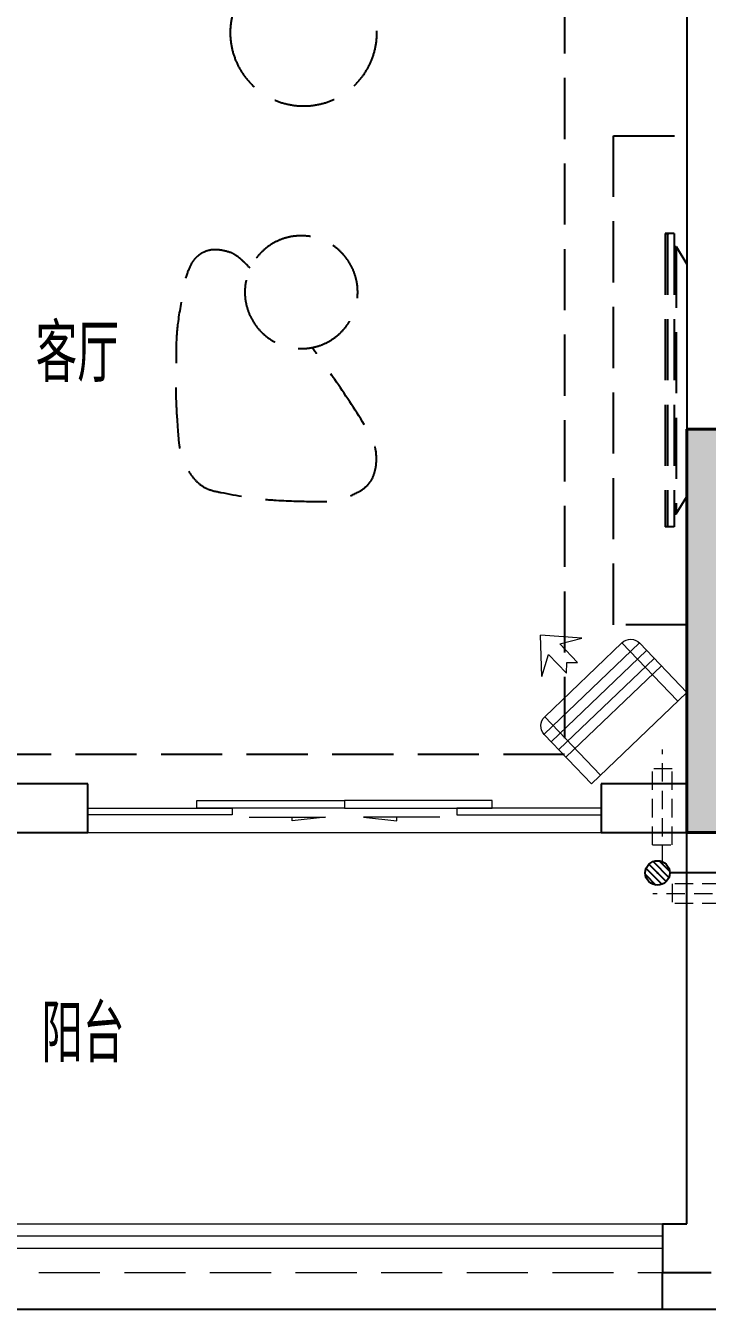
# Model space of a CAD drawing. Extents: x 3753737 to 4713801, y -857380 to 24339.
# Drawn here: x 4656145 to 4658932, y -738000 to -732746 of the extents above; entities that cross this region are included whole.
import ezdxf

# ---------------------------------------------------------------- set-up
doc = ezdxf.new("R2010")
doc.units = 0
doc.header["$LTSCALE"] = 1000
doc.header["$MEASUREMENT"] = 0
for name, pattern in [('A户型$0$DASH', [0.35, 0.25, -0.1]), ('DASH', [0.35, 0.25, -0.1]), ('HIDDEN', [0.375, 0.25, -0.125])]:
    doc.linetypes.add(name, pattern=pattern)
doc.layers.get('0').update_dxf_attribs({"linetype": 'CONTINUOUS'})
for name, color, linetype in [('!!电气', 1, 'CONTINUOUS'), ('5fur', 175, 'CONTINUOUS'), ('LVTRY', 252, 'CONTINUOUS'), ('VPIPE-凝结', 150, 'CONTINUOUS'), ('WALL', 252, 'CONTINUOUS'), ('看线', 185, 'CONTINUOUS')]:
    doc.layers.add(name, color=color, linetype=linetype)
for name, color, linetype, lineweight in [('COLUMN', 252, 'CONTINUOUS', 40), ('PUB_HATCH', 8, 'CONTINUOUS', 9), ('PUB_TEXT', 7, 'CONTINUOUS', 20), ('WINDOW', 146, 'CONTINUOUS', 20), ('平面-栏杆', 56, 'CONTINUOUS', 15), ('平面-看线', 252, 'CONTINUOUS', 15), ('平面-空调室内机', 176, 'CONTINUOUS', 9), ('平面-空调预留孔', 252, 'CONTINUOUS', 15)]:
    doc.layers.add(name, color=color, linetype=linetype, lineweight=lineweight)
doc.styles.get("Standard").update_dxf_attribs({"font": 'gbenor.shx', "bigfont": 'gbcbig.shx'})

# ---------------------------------------------------------------- blocks, each defined once
blk = doc.blocks.new('GFDGFSDFGD')
at = {"layer": 'PUB_HATCH'}
blk.add_hatch(color=256, dxfattribs=at).paths.add_polyline_path([(443016.6, 365523.7), (443016.6, 365723.7), (442216.6, 365723.7), (442216.6, 367173.7), (442016.6, 367173.7), (442016.6, 365523.7)])
at = {"layer": 'COLUMN', "color": 252}
for p, q in [((442216.6, 367173.7), (442016.6, 367173.7)), ((442016.6, 367173.7), (442016.6, 365523.7)), ((442016.6, 365523.7), (443016.6, 365523.7))]:
    blk.add_line(p, q, dxfattribs=at)
blk = doc.blocks.new('$lvtry$00000171')
for p, q in [((-74.2, 10.6), (-10.6, 74.2)), ((-69.8, -27.4), (27.4, 69.8)), ((-53, -53), (53, 53)), ((-27.4, -69.8), (69.8, 27.4)), ((10.6, -74.2), (74.2, -10.6))]:
    blk.add_line(p, q)
blk.add_circle((0, 0), 75)
blk.add_point((0, 0))
blk = doc.blocks.new('dasdasf1sa2f31as32f')
at = {"color": 8}
for p, q in [((-116, 585.6), (43.3, 640.5)), ((82.7, 476.6), (43.3, 640.5)), ((-22.8, 585.5), (-116, 585.6)), ((-22.8, 585.5), (-73.4, 493.2)), ((32.4, 555.1), (-18.1, 462.9)), ((82.7, 476.6), (32.4, 555.1)), ((-473.5, 259.7), (-339.5, 504)), ((-269.8, 524.3), (-427.7, 236.5)), ((134.6, 245.5), (-338.8, 505.1)), ((-269.8, 524.3), (113.7, 314)), ((-31.3, 504.4), (-73.4, 493.2)), ((-18.1, 462.9), (-31.3, 504.4)), ((92.6, 168.8), (-380.9, 428.5)), ((114.7, 208.4), (-359.1, 468.2)), ((72.3, 131.9), (-401.1, 391.6)), ((113.7, 314), (-44.2, 26.2)), ((0, 0), (-473.5, 259.7)), ((134, 244.4), (0, 0))]:
    blk.add_line(p, q, dxfattribs=at)
for centre, start, end in [((-294.5, 479.4), 61.2593, 151.2593), ((89, 269), 331.2593, 61.2593)]:
    blk.add_arc(centre, 51.3, start, end, dxfattribs=at)
blk = doc.blocks.new('dongkong')
at = {"layer": '平面-空调预留孔', "color": 8, "linetype": 'HIDDEN', "ltscale": 0.3}
for p, q in [((-603796, 210899.9), (-603796, 210431.5)), ((-603836, 210821), (-603836, 210510.8)), ((-603836, 210821), (-603756, 210821)), ((-603756, 210821), (-603756, 210510.8))]:
    blk.add_line(p, q, dxfattribs=at)
blk.add_lwpolyline([(-603756, 210510.8), (-603836, 210510.8)], dxfattribs=at)
blk = doc.blocks.new('GDGDRGDGDRGDR')
at = {"layer": '平面-空调室内机', "ltscale": 0.3, "xscale": -1}
for p, rotation in [((1045712.6, 653502.9), 180), ((231445.9, 1046278.1), 270)]:
    blk.add_blockref('dongkong', p, dxfattribs=dict(at, rotation=rotation))
at = {"layer": '平面-空调预留孔', "xscale": -1, "rotation": 15.00000000331026}
blk.add_blockref('dasdasf1sa2f31as32f', (441626.3, 442932.1), dxfattribs=at)
blk = doc.blocks.new('FGDGDGRDGRRD')
at = {"layer": '5fur', "color": 252, "linetype": 'A户型$0$DASH'}
for p, q in [((423434.8, 366694.8), (423434.8, 363577.1)), ((423234.8, 366108.3), (422934.8, 366108.3)), ((422934.8, 366108.3), (422934.8, 364108.3)), ((423234.8, 364108.3), (423234.8, 366108.3)), ((422987.3, 365708.3), (422987.3, 364508.3)), ((422987.3, 365708.3), (423024.1, 365708.3)), ((422987.3, 365708.3), (422987.3, 364508.3)), ((422987.3, 365708.3), (423024.1, 365708.3)), ((423024.1, 365708.3), (423008.3, 365708.3)), ((423024.1, 365708.3), (423008.3, 365708.3)), ((423013.6, 365708.3), (423013.6, 364508.3)), ((423013.6, 365708.3), (423013.6, 364508.3)), ((423024.1, 365708.3), (423024.1, 364508.3)), ((423024.1, 365708.3), (423024.1, 364508.3)), ((422978.2, 365654.9), (422934.8, 365583.7)), ((422978.2, 365654.9), (422934.8, 365583.7)), ((422978.2, 365654.9), (422978.2, 364561.7)), ((422987.3, 365654.9), (422978.2, 365654.9)), ((422978.2, 365654.9), (422978.2, 364561.7)), ((422987.3, 365654.9), (422978.2, 365654.9)), ((422934.8, 365583.7), (422934.8, 364632.9)), ((422978.2, 364561.7), (422934.8, 364632.9)), ((422987.3, 364561.7), (422978.2, 364561.7)), ((422987.3, 364508.3), (423024.1, 364508.3)), ((422934.8, 364108.3), (423234.8, 364108.3)), ((423434.8, 363577.1), (426049.7, 363577.1))]:
    blk.add_line(p, q, dxfattribs=at)
for centre, radius in [((424502, 366530.1), 300), ((424511.4, 365468.5), 230.7)]:
    blk.add_circle(centre, radius, dxfattribs=at)
for points, knots in [([(424797.2, 365629.4), (424813.8, 365634.4), (424845.2, 365644), (424899.6, 365641.2), (424947.9, 365610.6), (424986.4, 365538.2), (425001.6, 365431), (425025, 365302), (425021.4, 365163.1), (425026.4, 365033.5), (425016.7, 364916), (425010.6, 364812.7), (424973, 364725.6), (424910.4, 364663.5), (424795.2, 364640.3), (424655.8, 364616.2), (424495.3, 364613.3), (424373.4, 364609.7), (424289.6, 364642.4), (424219.5, 364687.5), (424200.6, 364767.1), (424207.9, 364851.1), (424274.9, 364963.1), (424362.5, 365095.1), (424435.6, 365199.3), (424467.5, 365242.1)], [6220.354956, 6220.354956, 6220.354956, 6220.354956, 6328.248444, 6424.175246, 6551.938256, 6664.444537, 6925.611536, 7222.839725, 7482.686159, 7791.452209, 8032.235501, 8220.613415, 8433.331676, 8613.33223, 8743.051056, 9155.054309, 9500.513737, 9749.309695, 9902.88319, 10060.117754, 10246.160301, 10376.205536, 10582.082087, 11043.082338, 11376.115328, 11376.115328, 11376.115328, 11376.115328]), ([(424720.4, 365566.2), (424729, 365575.6), (424748.1, 365595), (424773.7, 365616.7), (424791.9, 365626.5), (424797.2, 365629.4)], [6012.273466, 6012.273466, 6012.273466, 6012.273466, 6091.3752, 6182.540427, 6220.354956, 6220.354956, 6220.354956, 6220.354956])]:
    blk.add_open_spline(points, degree=3, knots=knots, dxfattribs=at)
blk = doc.blocks.new('$DorLib2D$00000138')
at = {"color": 0, "linetype": 'Continuous'}
for p, q in [((-0.2875, 0), (-0.2875, 0.1538)), ((-0.2875, 0.1538), (0, 0.1538)), ((0, 0.1538), (0, 0)), ((0.2875, 0.1538), (0, 0.1538)), ((0.2875, 0), (0.2875, 0.1538)), ((-0.5, -0.1399), (-0.5, 0)), ((-0.5, 0), (-0.2188, 0)), ((0, 0), (-0.2875, 0)), ((-0.2188, 0), (-0.2188, -0.1399)), ((0, 0), (0.2875, 0)), ((0.2188, 0), (0.2188, -0.1399)), ((0.5, 0), (0.2188, 0)), ((0.5, 0), (0.5, -0.1946)), ((0.5, -0.1399), (0.5, 0)), ((-0.2188, -0.1399), (-0.5, -0.1399)), ((0.2188, -0.1399), (0.5, -0.1399)), ((-0.1857, -0.186), (-0.037, -0.186)), ((-0.037, -0.186), (-0.1019, -0.2583)), ((-0.1019, -0.2583), (-0.1019, -0.186)), ((0.1857, -0.186), (0.037, -0.186)), ((0.037, -0.186), (0.1019, -0.2583)), ((0.1019, -0.2583), (0.1019, -0.186))]:
    blk.add_line(p, q, dxfattribs=at)
blk = doc.blocks.new('A$C1C403CBE')
at = {"color": 252, "const_width": 8}
blk.add_lwpolyline([(22450, -100), (22450, -250), (21300, -250), (21300, -100)], dxfattribs=at)
at = {"layer": 'VPIPE-凝结', "color": 252, "ltscale": 0.1}
blk.add_line((21670, 1535), (21330, 1535), dxfattribs=at)
at = {"layer": 'WALL', "color": 252}
for p, q in [((21400, 5200), (21400, 1900)), ((18950, 1900), (18150.1, 1900)), ((18950, 1700), (18950, 1900)), ((21400, 1900), (21050, 1900)), ((21050, 1900), (21050, 1700)), ((18150.1, 1700), (18950, 1700)), ((21050, 1700), (21400, 1700)), ((21400, 100), (21400, 1700)), ((21300, 100), (21400, 100)), ((21300, 100), (21300, -100)), ((21300, -100), (21500, -100))]:
    blk.add_line(p, q, dxfattribs=at)
at = {"layer": 'WINDOW', "color": 252}
blk.add_line((18950, 1700), (21050, 1700), dxfattribs=at)
at = {"layer": '平面-栏杆', "color": 252}
for points in [[(16650, 50), (21300, 50)], [(16650, 0), (21300, 0)]]:
    blk.add_lwpolyline(points, dxfattribs=at)
at = {"layer": '平面-看线', "color": 252}
blk.add_lwpolyline([(16650, 100), (21300, 100)], dxfattribs=at)
at = {"layer": '平面-看线', "color": 252, "linetype": 'DASH'}
blk.add_lwpolyline([(16650, -100), (21300, -100)], dxfattribs=at)
at = {"layer": '看线', "color": 252, "ltscale": 0.5}
blk.add_lwpolyline([(21300, -250), (16650, -250)], dxfattribs=at)
at = {"color": 252}
for name, p in [('GFDGFSDFGD', (-420616.6, -363823.7)), ('GDGDRGDGDRGDR', (-420616.6, -441032.1))]:
    blk.add_blockref(name, p, dxfattribs=at)
at = {"xscale": -1}
blk.add_blockref('FGDGDGRDGRRD', (444334.8, -361558.3), dxfattribs=at)
at = {"layer": 'LVTRY', "color": 252, "xscale": 0.6666666667107825, "yscale": 0.6666666667107825, "rotation": 269.9999999939778}
blk.add_blockref('$lvtry$00000171', (21280, 1535), dxfattribs=at)
at = {"layer": 'WINDOW', "color": 252, "xscale": 2100, "yscale": 200, "zscale": 2100, "rotation": 1.05571687412389e-09}
blk.add_blockref('$DorLib2D$00000138', (20000, 1800), dxfattribs=at)
at = {"layer": 'PUB_TEXT', "color": 252}
for s, p in [('客厅', (18737.1, 3542.5)), ('阳台', (18760.5, 759.3))]:
    blk.add_text(s, height=236.31, dxfattribs=at).set_placement(p)

msp = doc.modelspace()

# ---------------------------------------------------------------- block references
at = {"layer": '!!电气'}
msp.add_blockref('A$C1C403CBE', (4637448.6, -737746.5), dxfattribs=at)

doc.saveas('drawing.dxf')
